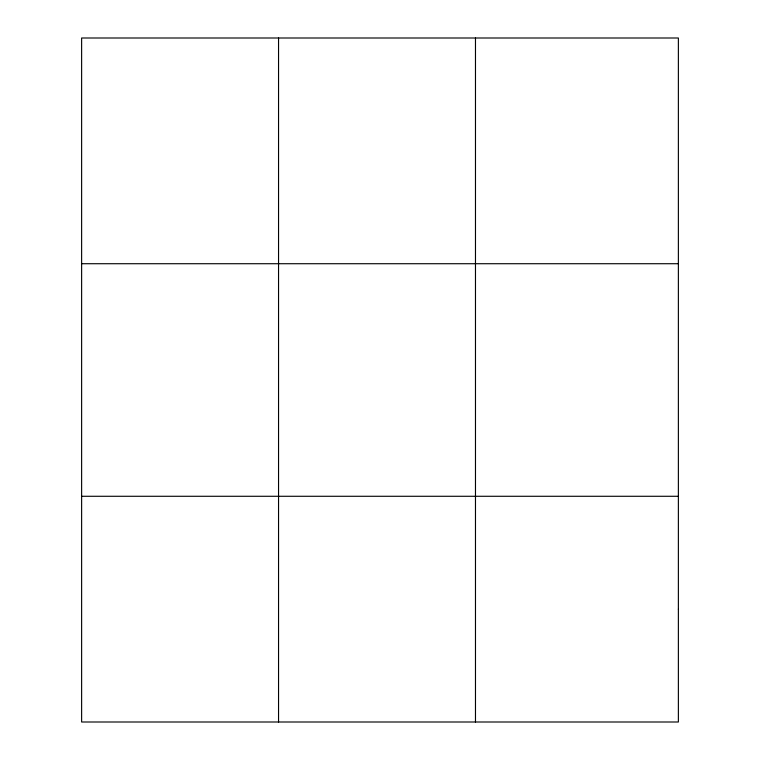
<?xml version="1.0" encoding="UTF-8"?>
<svg xmlns="http://www.w3.org/2000/svg" width="760" height="760" viewBox="0 0 760 760"><rect width="100%" height="100%" fill="white"/><g stroke="black" fill="none" stroke-linecap="round" stroke-linejoin="round"><path stroke-width="1.14" d="M278.549 38L278.549 722M475.475 38L475.475 722M81.624 263.72L678.376 263.72M81.624 496.28L678.376 496.28M678.376 609.14L678.376 722L81.624 722L81.624 38L678.376 38L678.376 609.14"/></g></svg>
